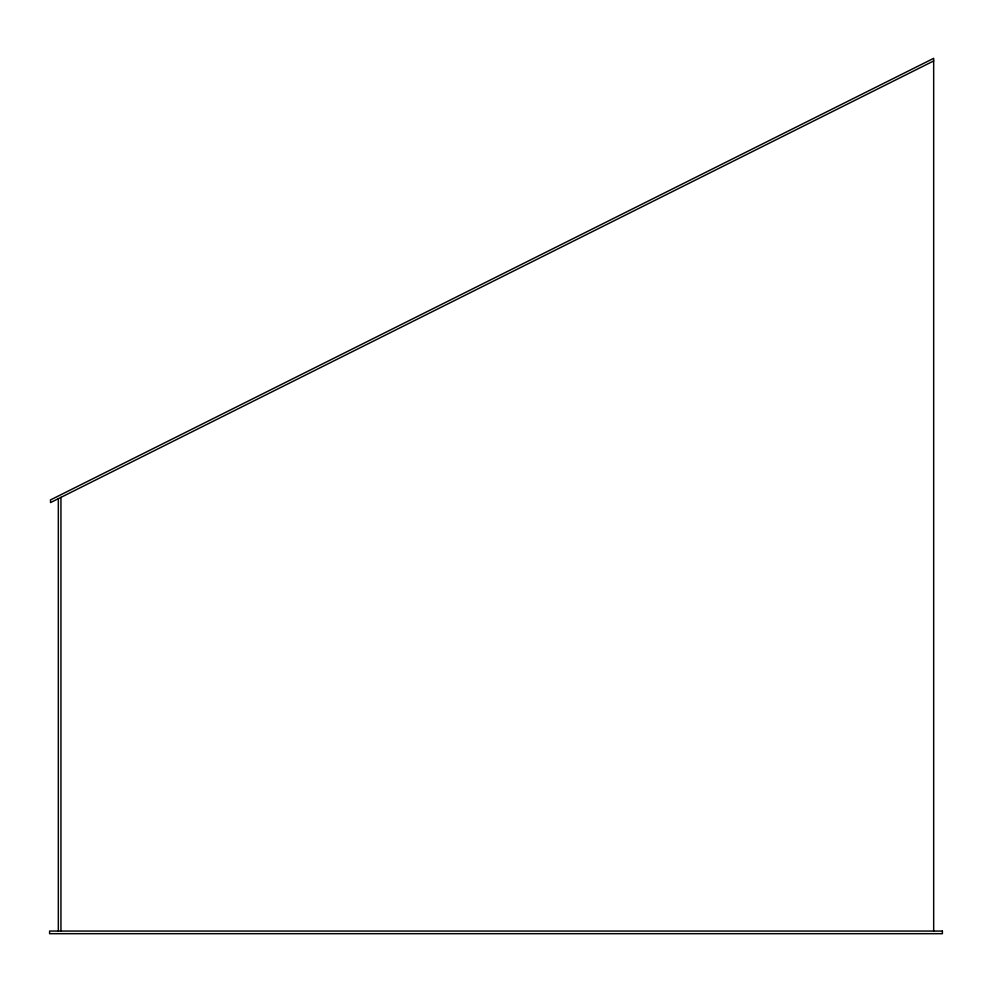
<?xml version="1.0" encoding="UTF-8"?>
<svg xmlns="http://www.w3.org/2000/svg" width="992" height="992" viewBox="0 0 992 992"><rect width="100%" height="100%" fill="white"/><g stroke="black" fill="none" stroke-linecap="round" stroke-linejoin="round"><path stroke-width="1.49" d="M933.67 60.958L50.53 502.572L50.518 499.906L933.67 58.342L933.67 931.066M60.946 497.314L60.946 931.066M58.33 498.641L58.33 931.066M942.4 931.066L49.6 931.066L49.6 933.683L942.4 933.683L942.4 931.066"/></g></svg>
